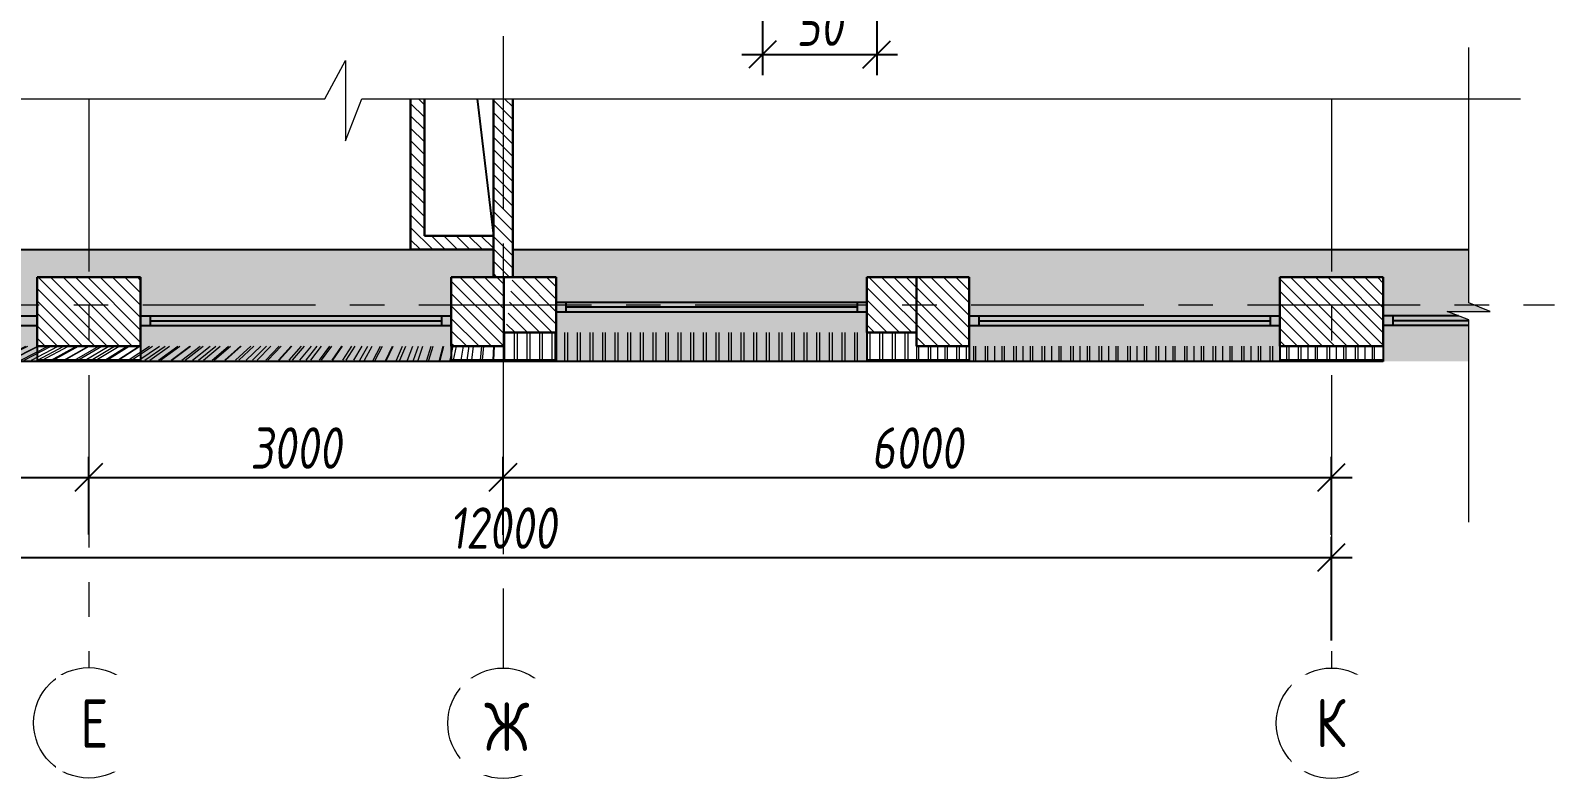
# Model space of a CAD drawing. Header units: millimetres. Extents: x 215300 to 349394, y -116838 to -1602.
# Drawn here: x 235417 to 246455, y -115628 to -110211 of the extents above; entities that cross this region are included whole.
import ezdxf
from ezdxf import colors
from ezdxf.entities.mleader import LeaderData, LeaderLine
from ezdxf.math import Vec2, Vec3

# ---------------------------------------------------------------- set-up
doc = ezdxf.new("R2010")
doc.units = ezdxf.units.MM
doc.linetypes.add('CENTER', pattern=[2, 1.25, -0.25, 0.25, -0.25])
doc.layers.get('Defpoints').update_dxf_attribs({"color": 3, "lineweight": 35})
for name, color, linetype, lineweight in [('+АР_Размеры', 252, 'Continuous', 9), ('АР_Гидроизол', 162, 'Continuous', 9), ('АР_Оси', 193, 'Continuous', 9), ('АР_Перегородки_Блок', 174, 'Continuous', 30), ('АР_Перегородки_Блок_Штрих', 174, 'Continuous', 5), ('АР_Сущ Несущая стена', 202, 'Continuous', 30), ('АР_Тонкие', 250, 'Continuous', 5), ('АР_Штриховка монолит', 250, 'Continuous', 9)]:
    doc.layers.add(name, color=color, linetype=linetype, lineweight=lineweight)
doc.layers.add('АР_новое окно', color=160, linetype='Continuous')
doc.styles.add('Архитект', font='isocpeur.ttf', dxfattribs={"width": 0.8, "oblique": 8})
doc.styles.add('ГОСТ 2.304', font='isocpeur.ttf', dxfattribs={"width": 0.7})
doc.dimstyles.new('KK 100', dxfattribs={"dimscale": 100, "dimtxt": 3, "dimasz": 2, "dimexe": 1.5, "dimexo": 2, "dimtad": 1, "dimdec": 0, "dimrnd": 5, "dimtxsty": 'Архитект', "dimblk": 'OBLIQUE', "dimcen": 2.5, "dimdle": 1.5, "dimadec": 0, "dimazin": 0, "dimtfac": 1, "dimtdec": 0, "dimtmove": 0, "dimatfit": 3, "dimarcsym": 0})
pattern_1 = [(315, (149918.0203259395, 73327.6460117799), (44.90128060534578, 44.90128060534576), [])]

# ---------------------------------------------------------------- blocks, each defined once
blk = doc.blocks.new('_Oblique')
at = {"color": 0, "linetype": 'ByBlock', "lineweight": -2}
blk.add_line((-0.5, -0.5), (0.5, 0.5), dxfattribs=at)
blk = doc.blocks.new('*D23')
at = {"layer": 'Defpoints', "color": 0, "lineweight": -2, "transparency": 16777216}
for p, q in [((232839.4387305187, -113860.8933507699), (232839.4387305187, -113297.0919850367)), ((235839.4387305187, -113860.8933507699), (235839.4387305187, -113297.0919850367)), ((232689.4387305187, -113447.0919850367), (235989.4387305187, -113447.0919850367))]:
    blk.add_line(p, q, dxfattribs=at)
at = {"layer": 'Defpoints', "color": 0, "transparency": 16777216}
for p in [(235839.4387305187, -113447.0919850367), (232839.4387305187, -114060.8933507699), (235839.4387305187, -114060.8933507699)]:
    blk.add_point(p, dxfattribs=at)
at = {"layer": 'Defpoints', "color": 0, "lineweight": -2, "transparency": 16777216, "xscale": 200, "yscale": 200, "zscale": 200, "rotation": 180}
blk.add_blockref('_Oblique', (232839.4387305187, -113447.0919850367), dxfattribs=at)
at = {"layer": 'Defpoints', "color": 0, "lineweight": -2, "transparency": 16777216, "xscale": 200, "yscale": 200, "zscale": 200}
blk.add_blockref('_Oblique', (235839.4387305187, -113447.0919850367), dxfattribs=at)
at = {"layer": 'Defpoints', "color": 0, "transparency": 16777216, "insert": (234339.4387305187, -113234.5919850367), "char_height": 300, "attachment_point": 5, "style": 'Архитект'}
blk.add_mtext('3000', dxfattribs=at)
blk = doc.blocks.new('*D24')
at = {"layer": 'Defpoints', "color": 0, "lineweight": -2, "transparency": 16777216}
for p, q in [((235839.4387305187, -113860.8933507699), (235839.4387305187, -113297.0919850367)), ((238839.4387305187, -113862.260398199), (238839.4387305187, -113297.0919850367)), ((235689.4387305187, -113447.0919850367), (238989.4387305187, -113447.0919850367))]:
    blk.add_line(p, q, dxfattribs=at)
at = {"layer": 'Defpoints', "color": 0, "transparency": 16777216}
for p in [(238839.4387305187, -113447.0919850367), (235839.4387305187, -114060.8933507699), (238839.4387305187, -114062.260398199)]:
    blk.add_point(p, dxfattribs=at)
at = {"layer": 'Defpoints', "color": 0, "lineweight": -2, "transparency": 16777216, "xscale": 200, "yscale": 200, "zscale": 200, "rotation": 180}
blk.add_blockref('_Oblique', (235839.4387305187, -113447.0919850367), dxfattribs=at)
at = {"layer": 'Defpoints', "color": 0, "lineweight": -2, "transparency": 16777216, "xscale": 200, "yscale": 200, "zscale": 200}
blk.add_blockref('_Oblique', (238839.4387305187, -113447.0919850367), dxfattribs=at)
at = {"layer": 'Defpoints', "color": 0, "transparency": 16777216, "insert": (237339.4387305187, -113234.5919850367), "char_height": 300, "attachment_point": 5, "style": 'Архитект'}
blk.add_mtext('3000', dxfattribs=at)
blk = doc.blocks.new('*D25')
at = {"layer": 'Defpoints', "color": 0, "lineweight": -2, "transparency": 16777216}
for p, q in [((238839.4387305187, -113862.260398199), (238839.4387305187, -113297.0919850367)), ((244839.4387305187, -113862.3918697137), (244839.4387305187, -113297.0919850367)), ((238689.4387305187, -113447.0919850367), (244989.4387305187, -113447.0919850367))]:
    blk.add_line(p, q, dxfattribs=at)
at = {"layer": 'Defpoints', "color": 0, "transparency": 16777216}
for p in [(244839.4387305187, -113447.0919850367), (238839.4387305187, -114062.260398199), (244839.4387305187, -114062.3918697137)]:
    blk.add_point(p, dxfattribs=at)
at = {"layer": 'Defpoints', "color": 0, "lineweight": -2, "transparency": 16777216, "xscale": 200, "yscale": 200, "zscale": 200, "rotation": 180}
blk.add_blockref('_Oblique', (238839.4387305187, -113447.0919850367), dxfattribs=at)
at = {"layer": 'Defpoints', "color": 0, "lineweight": -2, "transparency": 16777216, "xscale": 200, "yscale": 200, "zscale": 200}
blk.add_blockref('_Oblique', (244839.4387305187, -113447.0919850367), dxfattribs=at)
at = {"layer": 'Defpoints', "color": 0, "transparency": 16777216, "insert": (241839.4387305187, -113234.5919850367), "char_height": 300, "attachment_point": 5, "style": 'Архитект'}
blk.add_mtext('6000', dxfattribs=at)
blk = doc.blocks.new('*D26')
at = {"layer": 'Defpoints', "color": 0, "lineweight": -2, "transparency": 16777216}
for p, q in [((232839.4387305187, -114624.6947163838), (232839.4387305187, -113876.5520185727)), ((244839.4387305187, -114627.6917543906), (244839.4387305187, -113876.5520185727)), ((232689.4387305187, -114026.5520185727), (244989.4387305187, -114026.5520185727))]:
    blk.add_line(p, q, dxfattribs=at)
at = {"layer": 'Defpoints', "color": 0, "transparency": 16777216}
for p in [(244839.4387305187, -114026.5520185727), (232839.4387305187, -114824.6947163838), (244839.4387305187, -114827.6917543906)]:
    blk.add_point(p, dxfattribs=at)
at = {"layer": 'Defpoints', "color": 0, "lineweight": -2, "transparency": 16777216, "xscale": 200, "yscale": 200, "zscale": 200, "rotation": 180}
blk.add_blockref('_Oblique', (232839.4387305187, -114026.5520185727), dxfattribs=at)
at = {"layer": 'Defpoints', "color": 0, "lineweight": -2, "transparency": 16777216, "xscale": 200, "yscale": 200, "zscale": 200}
blk.add_blockref('_Oblique', (244839.4387305187, -114026.5520185727), dxfattribs=at)
at = {"layer": 'Defpoints', "color": 0, "transparency": 16777216, "insert": (238839.4387305187, -113814.0520185727), "char_height": 300, "attachment_point": 5, "style": 'Архитект'}
blk.add_mtext('12000', dxfattribs=at)
blk = doc.blocks.new('*D40')
at = {"layer": 'Defpoints', "color": 0, "transparency": 16777216}
for p in [(240718.5511544155, -106617.7117121714), (241545.7009194301, -106750.9517735213), (241545.7009194301, -110384.4167342219)]:
    blk.add_point(p, dxfattribs=at)
at = {"layer": 'АР_Гидроизол', "color": 0, "lineweight": -2, "transparency": 16777216}
for p, q in [((240718.5511544155, -106817.7117121714), (240718.5511544155, -110534.4167342219)), ((241545.7009194301, -106950.9517735213), (241545.7009194301, -110534.4167342219)), ((240568.5511544155, -110384.4167342219), (241695.7009194301, -110384.4167342219))]:
    blk.add_line(p, q, dxfattribs=at)
at = {"layer": 'АР_Гидроизол', "color": 0, "lineweight": -2, "transparency": 16777216, "xscale": 200, "yscale": 200, "zscale": 200, "rotation": 180}
blk.add_blockref('_Oblique', (240718.5511544155, -110384.4167342219), dxfattribs=at)
at = {"layer": 'АР_Гидроизол', "color": 0, "lineweight": -2, "transparency": 16777216, "xscale": 200, "yscale": 200, "zscale": 200}
blk.add_blockref('_Oblique', (241545.7009194301, -110384.4167342219), dxfattribs=at)
at = {"layer": 'АР_Гидроизол', "color": 0, "transparency": 16777216, "insert": (241132.1260369228, -110171.9167342219), "char_height": 300, "attachment_point": 5, "style": 'Архитект'}
blk.add_mtext('50', dxfattribs=at)

msp = doc.modelspace()

# ---------------------------------------------------------------- hatches: boundary and pattern name
at = {"true_color": 0xffffff}
h = msp.add_hatch(color=7, dxfattribs=at)
h.dxf.hatch_style = 1
h.paths.add_polyline_path([(233214.5519278453, -112607.7611251372), (235464.3414757656, -112607.7611260909), (235464.438729565, -111997.7611194152), (235839.4387305187, -111997.7611184615), (235839.4387305187, -111797.7611194152), (231845.7784264492, -111797.761119892), (231845.7784264492, -111997.7611189383), (233214.6491816448, -111997.7611194152)])
h = msp.add_hatch(color=7, dxfattribs=at)
h.dxf.hatch_style = 1
h.paths.add_polyline_path([(236214.6491825985, -112607.7611251372), (238464.438729565, -112607.7611251372), (238464.4387305187, -111997.7611194152), (238769.438729565, -111997.7611194152), (238769.438729565, -111797.7611203688), (235839.4387305187, -111797.7611203688), (235839.4387305187, -111997.7611194152), (236214.6491825985, -111997.7611194152)])
h = msp.add_hatch(color=7, dxfattribs=at)
h.dxf.hatch_style = 1
h.paths.add_polyline_path([(239224.5300877498, -112607.7611251372), (241474.4387305187, -112607.7611260909), (241474.4387305187, -111997.7611194152), (241834.6491825985, -111997.7611165541), (241834.6491825985, -111797.7611165541), (238909.438729565, -111797.7611194152), (238909.438729565, -111997.7611194152), (239224.6491825985, -111997.7611194152)])
h = msp.add_hatch(color=7, dxfattribs=at)
h.dxf.hatch_style = 1
h.paths.add_polyline_path([(242214.6491835521, -112607.7611260909), (244464.4387314724, -112607.7611260909), (244464.4387314724, -111997.7611194152), (245214.4387305187, -111997.761119892), (245214.4387305187, -111797.761119892), (241834.6491825985, -111797.7611203688), (241834.6491825985, -111997.7611203688), (242214.6491835521, -111997.7611194152)])
h = msp.add_hatch(color=7, dxfattribs=at)
h.dxf.hatch_style = 1
h.paths.add_polyline_path([(245989.3734352993, -112246.5306485194), (245676.1968405651, -112246.5306485194), (245833.0990345882, -112305.9587380189), (245833.0990345882, -112607.7611260909), (245214.6978094982, -112607.7611260909), (245214.6005556987, -111997.7611194152), (244834.5439560817, -111997.7611184615), (244834.5439560817, -111797.7611194152), (245833.0990345882, -111797.761119892), (245833.0990345882, -112182.3860444325)])
at = {"layer": 'АР_Перегородки_Блок_Штрих', "ltscale": 100}
h = msp.add_hatch(dxfattribs=at)
h.set_pattern_fill('ANSI31', color=256, scale=20, angle=-90.00000000000001)
h.set_pattern_definition([(315, (131223.1255524562, 64457.64602036297), (44.90128060534578, 44.90128060534576), [])])
h.paths.add_polyline_path([(238269.4387305187, -110705.7636179227), (238169.438729565, -110705.7636176842), (238169.438729565, -111797.7611203688), (238769.438729565, -111797.7611203688), (238769.438729565, -111697.7611203688), (238269.438729565, -111697.7611203688)])
at = {"layer": 'АР_Штриховка монолит', "ltscale": 100}
h = msp.add_hatch(dxfattribs=at)
h.set_pattern_fill('ANSI31', color=256, scale=20, angle=-90.00000000000001)
h.set_pattern_definition(pattern_1)
h.paths.add_polyline_path([(238909.4387305187, -110705.7636178035), (238769.4387305187, -110705.7636178035), (238769.438729565, -111997.7611232299), (238909.438729565, -111997.7611260909)])
h = msp.add_hatch(dxfattribs=at)
h.set_pattern_fill('ANSI31', color=256, scale=20, angle=-90.00000000000001)
h.set_pattern_definition(pattern_1)
h.paths.add_polyline_path([(236214.4387305187, -112497.7611194152), (236214.4387305187, -111997.7611194152), (235464.438729565, -111997.7611194152), (235464.438729565, -112497.7611194152)])
h = msp.add_hatch(dxfattribs=at)
h.set_pattern_fill('ANSI31', color=256, scale=20, angle=-90.00000000000001)
h.set_pattern_definition(pattern_1)
h.paths.add_polyline_path([(239224.4387305187, -112397.7611194152), (239224.4387305187, -111997.7611194152), (238909.438729565, -111997.7611194152), (238909.438729565, -111997.7611260909), (238857.4387305187, -112397.7611194152)])
h.paths.add_polyline_path([(238844.4387305187, -112497.7611194152), (238844.4387305187, -111997.7611247796), (238769.438729565, -111997.7611232299), (238464.4387305187, -111997.7611194152), (238464.4387305187, -112497.7611194152)])
h = msp.add_hatch(dxfattribs=at)
h.set_pattern_fill('ANSI31', color=256, scale=20, angle=-90.00000000000001)
h.set_pattern_definition(pattern_1)
h.paths.add_polyline_path([(242214.4387314724, -112497.7611194152), (242214.4387314724, -111997.7611194152), (241834.6491825985, -111997.7611194152), (241834.6491825985, -112497.7611194152)])
h.paths.add_polyline_path([(241834.6491825985, -112397.7611194152), (241834.6491825985, -111997.7611194152), (241474.4387305187, -111997.7611194152), (241474.4387305187, -112397.7611194152)])
h = msp.add_hatch(dxfattribs=at)
h.set_pattern_fill('ANSI31', color=256, scale=20, angle=-90.00000000000001)
h.set_pattern_definition(pattern_1)
h.paths.add_polyline_path([(245214.4387305187, -112497.7611194152), (245214.4387305187, -111997.7611194152), (244464.4387314724, -111997.7611194152), (244464.4387314724, -112497.7611194152)])
h = msp.add_hatch(dxfattribs=at)
h.set_pattern_fill('ANSI37', color=256, scale=500, angle=-90.00000000000001)
h.set_pattern_definition([(315, (8363938098.409363, 936027568.5518963), (44.19417382415923, 44.19417382415921), []), (44.99999999999999, (8363938098.409363, 936027568.5518963), (-44.19417382415921, 44.19417382415923), [])])
h.paths.add_polyline_path([(238839.4387305187, -112497.7611262101), (238839.4387305187, -112597.7611262101), (232469.333504002, -112597.7611253756), (232469.333504002, -112397.7611260909), (232829.5439560817, -112397.7611260909), (232829.5439560817, -112497.7611260909)])
h = msp.add_hatch(dxfattribs=at)
h.set_pattern_fill('ANSI37', color=256, scale=500, angle=-90.00000000000001)
h.set_pattern_definition([(315, (8363940877.943761, 936027568.5518963), (44.19417382415923, 44.19417382415921), []), (44.99999999999999, (8363940877.943761, 936027568.5518963), (-44.19417382415921, 44.19417382415923), [])])
h.paths.add_polyline_path([(241834.6491835521, -112397.761119892), (241834.6491825985, -112597.7611265677), (238844.438729565, -112597.7611257333), (238844.4387305187, -112397.7611190575)])
h = msp.add_hatch(dxfattribs=at)
h.set_pattern_fill('ANSI37', color=256, scale=500, angle=-90.00000000000001)
h.set_pattern_definition([(315, (8363948079.936389, 936027568.5518963), (44.19417382415923, 44.19417382415921), []), (44.99999999999999, (8363948079.936389, 936027568.5518963), (-44.19417382415921, 44.19417382415923), [])])
h.paths.add_polyline_path([(245214.4387305187, -112497.7611260909), (245214.4387305187, -112597.7611260909), (241834.6491825985, -112597.7611257333), (241834.6491825985, -112497.7611257333)])

# ---------------------------------------------------------------- linework, layer by layer
at = {"layer": '+АР_Размеры', "ltscale": 100}
for points in [[(245833.0990345882, -113770.790293147), (245833.0990345882, -112305.9587376612), (245676.1968396114, -112246.5306485194), (245989.3734352993, -112246.5306485194), (245833.0990345882, -112182.3860444325), (245833.0990345882, -110334.1255734462)], [(231501.0318749355, -110705.7636178035), (237549.4599078106, -110705.7636178035), (237697.499522488, -110428.2533633012), (237697.499522488, -111009.7996633548), (237816.3557007717, -110705.7636178035), (246208.900208752, -110705.7636178035)]]:
    msp.add_lwpolyline(points, dxfattribs=at)
for p, q in [((231845.7784264492, -111797.761119296), (238769.438729565, -111797.7611194152)), ((238909.438729565, -111797.7611194152), (245833.0990345882, -111797.7611194152)), ((235464.438729565, -111997.7611194152), (235534.438729565, -111997.7611194152)), ((236144.6491825985, -111997.7611194152), (236214.6491825985, -111997.7611194152)), ((238464.4387305187, -111997.7611194152), (238534.4387305187, -111997.7611194152)), ((239154.6491825985, -111997.7611194152), (239224.6491825985, -111997.7611194152)), ((241474.4387305187, -111997.7611194152), (241544.4387305187, -111997.7611194152)), ((242144.6491835521, -111997.7611194152), (242214.6491835521, -111997.7611194152)), ((244464.4387314724, -111997.7611194152), (244534.4387314724, -111997.7611194152)), ((245144.6491825985, -111997.7611194152), (245214.6491825985, -111997.7611194152)), ((239224.6491825985, -112177.7611194152), (241474.4387305187, -112177.7611194152)), ((239224.6491825985, -112247.7611194152), (241474.4387305187, -112247.7611194152)), ((239294.6491825985, -112177.7611194152), (239294.6491825985, -112247.7611194152)), ((239294.6491825985, -112212.7611194152), (241404.4387305187, -112212.7611194152)), ((241404.4387305187, -112177.7611194152), (241404.4387305187, -112247.7611194152)), ((233214.6491816448, -112277.7611194152), (235464.438729565, -112277.7611194152)), ((233214.6491816448, -112347.7611194152), (235464.438729565, -112347.7611194152)), ((236214.6491825985, -112277.7611194152), (238464.4387305187, -112277.7611194152)), ((236214.6491825985, -112347.7611194152), (238464.4387305187, -112347.7611194152)), ((236284.6491825985, -112277.7611194152), (236284.6491825985, -112347.7611194152)), ((236284.6491825985, -112312.7611194152), (238394.4387305187, -112312.7611194152)), ((238394.4387305187, -112277.7611194152), (238394.4387305187, -112347.7611194152)), ((242214.6491835521, -112277.7611194152), (244464.4387314724, -112277.7611194152)), ((242214.6491835521, -112347.7611194152), (244464.4387314724, -112347.7611194152)), ((242284.6491835521, -112277.7611194152), (242284.6491835521, -112347.7611194152)), ((242284.6491835521, -112312.7611194152), (244394.4387314724, -112312.7611194152)), ((244394.4387314724, -112277.7611194152), (244394.4387314724, -112347.7611194152)), ((245758.6516096996, -112277.7611194152), (245214.4387305187, -112277.7611194152)), ((245833.0990345882, -112347.7611194152), (245214.4387305187, -112347.7611194152)), ((245284.4387305187, -112277.7611194152), (245284.4387305187, -112347.7611194152)), ((245833.0990345882, -112312.7611194152), (245284.4387305187, -112312.7611194152))]:
    msp.add_line(p, q)
at = {"lineweight": 30}
for p, q in [((235464.438729565, -111997.7611194152), (235464.438729565, -112497.7611194152)), ((236214.6491825985, -111997.7611194152), (236214.6491825985, -112497.7611194152)), ((238464.4387305187, -111997.7611194152), (238464.4387305187, -112497.7611194152)), ((239224.6491825985, -111997.7611194152), (239224.6491825985, -112397.7611194152)), ((241474.4387305187, -111997.7611194152), (241474.4387305187, -112397.7611194152)), ((242214.6491835521, -111997.7611194152), (242214.6491835521, -112497.7611194152)), ((244464.4387314724, -111997.7611194152), (244464.4387314724, -112497.7611194152)), ((245214.6491825985, -111997.7611194152), (245214.6491825985, -112497.7611194152))]:
    msp.add_line(p, q, dxfattribs=at)
at = {"ltscale": 100}
msp.add_lwpolyline([(238652.3324883388, -110705.7636178035), (238769.438729565, -111697.1534390944)], dxfattribs=at)
at = {"layer": 'АР_новое окно', "ltscale": 100}
for p, q in [((245214.4387305187, -112607.7611260909), (231845.7784264492, -112607.7611260909)), ((236214.4387305187, -112597.7611260909), (235464.438729565, -112597.7611260909)), ((239224.6491825985, -112597.7611260909), (238464.4387305187, -112597.7611260909)), ((242214.4387314724, -112597.7611260909), (241474.4387305187, -112597.7611260909)), ((245214.4387305187, -112597.7611260909), (244464.4387314724, -112597.7611260909))]:
    msp.add_line(p, q, dxfattribs=at)
at = {"layer": 'АР_новое окно'}
for points in [[(239224.6491825985, -112397.7611260909), (239224.545106213, -112607.7611260909)], [(241474.4387305187, -112397.7611260909), (241474.4387305187, -112607.7611260909)], [(235464.438729565, -112497.7611194152), (235464.438729565, -112607.7611260909)], [(236214.4387305187, -112497.7611194152), (236214.4387305187, -112607.7611260909)], [(238464.4387305187, -112497.7611260909), (238464.4387305187, -112607.7611260909)], [(242214.4387314724, -112497.7611194152), (242214.4387314724, -112607.7611260909)], [(244464.4387314724, -112497.7611194152), (244464.4387314724, -112607.7611260909)], [(245214.4387305187, -112497.7611260909), (245214.4387305187, -112607.7611260909)]]:
    msp.add_lwpolyline(points, dxfattribs=at)
at = {"layer": 'АР_Оси', "linetype": 'CENTER', "ltscale": 1000}
for p, q in [((238839.4387305187, -110252.1584663886), (238839.4387305187, -114827.4288113612)), ((235839.4387305187, -110705.7636178035), (235839.4387305187, -114824.694716503)), ((244839.4387305187, -110705.7636178035), (244839.4387305187, -114827.6917543906)), ((230230.5862839626, -112197.7611258525), (246454.6818736003, -112197.7611258525))]:
    msp.add_line(p, q, dxfattribs=at)
at = {"layer": 'АР_Оси', "ltscale": 0.5}
for centre in [(235839.4387305187, -115224.694716503), (238839.4387305187, -115227.4288113612), (244839.4387305187, -115227.6917543906)]:
    msp.add_circle(centre, 400, dxfattribs=at)
at = {"layer": 'АР_Перегородки_Блок', "ltscale": 100}
for points in [[(238169.438729565, -110705.7636178035), (238169.438729565, -111797.7611203688)], [(238269.438729565, -110705.7636178035), (238269.438729565, -111697.7611203688)], [(238769.438729565, -111697.7611203688), (238269.438729565, -111697.7611203688)], [(238769.438729565, -111797.7611203688), (238769.438729565, -111797.7611203688), (238169.438729565, -111797.7611203688)]]:
    msp.add_lwpolyline(points, dxfattribs=at)
at = {"layer": 'АР_Сущ Несущая стена', "ltscale": 100}
for p, q in [((235464.438729565, -111997.7611194152), (235464.438729565, -112497.7611194152)), ((236214.4387305187, -111997.7611194152), (235464.438729565, -111997.7611194152)), ((236214.4387305187, -111997.7611194152), (236214.4387305187, -112497.7611194152)), ((238464.4387305187, -111997.7611194152), (238464.4387305187, -112497.7611194152)), ((238844.4387305187, -111997.7611194152), (238844.4387305187, -112497.7611194152)), ((239224.4387305187, -111997.7611194152), (239224.4387305187, -112397.7611194152)), ((241474.4387305187, -111997.7611194152), (241474.4387305187, -112397.7611194152)), ((242214.6491825985, -111997.7611194152), (241474.4387305187, -111997.7611194152)), ((241834.6491825985, -112497.7611194152), (241834.6491825985, -111997.7611194152)), ((242214.4387314724, -111997.7611194152), (242214.4387314724, -112497.7611194152)), ((244464.4387314724, -111997.7611194152), (244464.4387314724, -112497.7611194152)), ((245214.4387305187, -111997.7611194152), (244464.4387314724, -111997.7611194152)), ((245214.4387305187, -111997.7611194152), (245214.4387305187, -112497.7611194152)), ((241834.6491825985, -112397.7611194152), (241474.4387305187, -112397.7611194152)), ((236214.4387305187, -112497.7611194152), (235464.438729565, -112497.7611194152)), ((245214.4387305187, -112497.7611194152), (244464.4387314724, -112497.7611194152))]:
    msp.add_line(p, q, dxfattribs=at)
for points in [[(238769.438729565, -110705.7636178035), (238769.438729565, -111997.7611232299), (238909.438729565, -111997.7611260909), (238909.438729565, -110705.7636178035)], [(239224.4387305187, -111997.7611194152), (238464.4387305187, -111997.7611194152)], [(239224.4387305187, -112397.7611194152), (238844.4387305187, -112397.7611194152)], [(238844.4387305187, -112497.7611194152), (238464.4387305187, -112497.7611194152)], [(242214.6491825985, -112497.7611194152), (241834.6491825985, -112497.7611194152)]]:
    msp.add_lwpolyline(points, dxfattribs=at)

# ---------------------------------------------------------------- dimensions: what is measured, and where the dimension line sits
at = {"layer": 'Defpoints'}
for base, p1, p2, picture, middle in [((235839.4387305187, -113447.0919850367), (232839.4387305187, -114060.8933507699), (235839.4387305187, -114060.8933507699), '*D23', (234339.4387305187, -113234.5919850367)), ((238839.4387305187, -113447.0919850367), (235839.4387305187, -114060.8933507699), (238839.4387305187, -114062.260398199), '*D24', (237339.4387305187, -113234.5919850367)), ((244839.4387305187, -113447.0919850367), (238839.4387305187, -114062.260398199), (244839.4387305187, -114062.3918697137), '*D25', (241839.4387305187, -113234.5919850367))]:
    dim = msp.add_linear_dim(base=base, p1=p1, p2=p2, dimstyle='KK 100', dxfattribs=at)
    dim.commit()
    dim.dimension.update_dxf_attribs({"geometry": picture, "text_midpoint": middle})
at = {"layer": 'АР_Гидроизол'}
dim = msp.add_linear_dim(base=(241545.7009194301, -110384.4167342219), p1=(240718.5511544155, -106617.7117121714), p2=(241545.7009194301, -106750.9517735213), text='50', dimstyle='KK 100', dxfattribs=at)
dim.commit()
dim.dimension.update_dxf_attribs({"geometry": '*D40', "text_midpoint": (241132.1260369228, -110171.9167342219)})

# ---------------------------------------------------------------- leaders
at = {"layer": 'АР_Тонкие'}
ml = msp.add_multileader_mtext('Standard', dxfattribs=at)
ml.set_content('\\pxqlsm1;Система фасадная теплоизоляционная композиционная с наружным штукатурным слоем «BAUMITMineral»', color=256, style='Архитект')
ml.set_leader_properties()
ml.build(insert=Vec2(0, 0))
ml.multileader.update_dxf_attribs({"text_left_attachment_type": 6, "text_right_attachment_type": 6, "dogleg_length": 100, "arrow_head_size": 250})
ctx = ml.context
ctx.base_point, ctx.char_height, ctx.arrow_head_size, ctx.landing_gap_size, ctx.plane_origin, ctx.plane_x_axis = Vec3(234055.732365887, -108850.8228912848), 250, 250, 25, Vec3(220580.4486639904, -123442.8550692099), Vec3(-1, 0)
ctx.left_attachment, ctx.right_attachment = 6, 6
notes = []
notes.append((ctx, [(1, (1, 1, 0), (234155.732365887, -108850.8228912848), (-1, 0), 100, [(0, [(237340.6079161571, -109804.7599468726)], 0, [])])]))
ctx.mtext.insert, ctx.mtext.width, ctx.mtext.defined_height, ctx.mtext.flow_direction = Vec3(228616.1377198141, -108550.8228912848), 6100.350623791574, 2033.379363863497, 5
for ctx, leaders in notes:
    for number, flags, end, landing, length, lines in leaders:
        leader = LeaderData()
        leader.index, (leader.has_last_leader_line, leader.has_dogleg_vector, leader.attachment_direction) = number, flags
        leader.last_leader_point, leader.dogleg_vector, leader.dogleg_length = Vec3(end), Vec3(landing), length
        for number, points, colour, breaks in lines:
            line = LeaderLine()
            line.index, line.vertices, line.color, line.breaks = number, Vec3.list(points), colors.encode_raw_color(colour), breaks
            leader.lines.append(line)
        ctx.leaders.append(leader)

# ---------------------------------------------------------------- next in the draw order: texts
at = {"layer": 'АР_Оси', "char_height": 350, "width": 528.820167331025, "attachment_point": 1, "line_spacing_factor": 1.149209049011902, "style": 'ГОСТ 2.304', "bg_fill": 2}
for s, insert in [('{\\W0.8;Е}', (235777.5301621364, -115053.9589639205)), ('{\\W0.8;Ж}', (238704.1460688518, -115077.7901235122)), ('{\\W0.8;К}', (244726.3652594493, -115049.9129376906))]:
    msp.add_mtext(s, dxfattribs=dict(at, insert=insert))

# ---------------------------------------------------------------- next in the draw order: dimensions: what is measured, and where the dimension line sits
at = {"layer": 'Defpoints'}
dim = msp.add_linear_dim(base=(244839.4387305187, -114026.5520185727), p1=(232839.4387305187, -114824.6947163838), p2=(244839.4387305187, -114827.6917543906), dimstyle='KK 100', dxfattribs=at)
dim.commit()
dim.dimension.update_dxf_attribs({"geometry": '*D26', "text_midpoint": (238839.4387305187, -113814.0520185727)})

doc.saveas('drawing.dxf')
